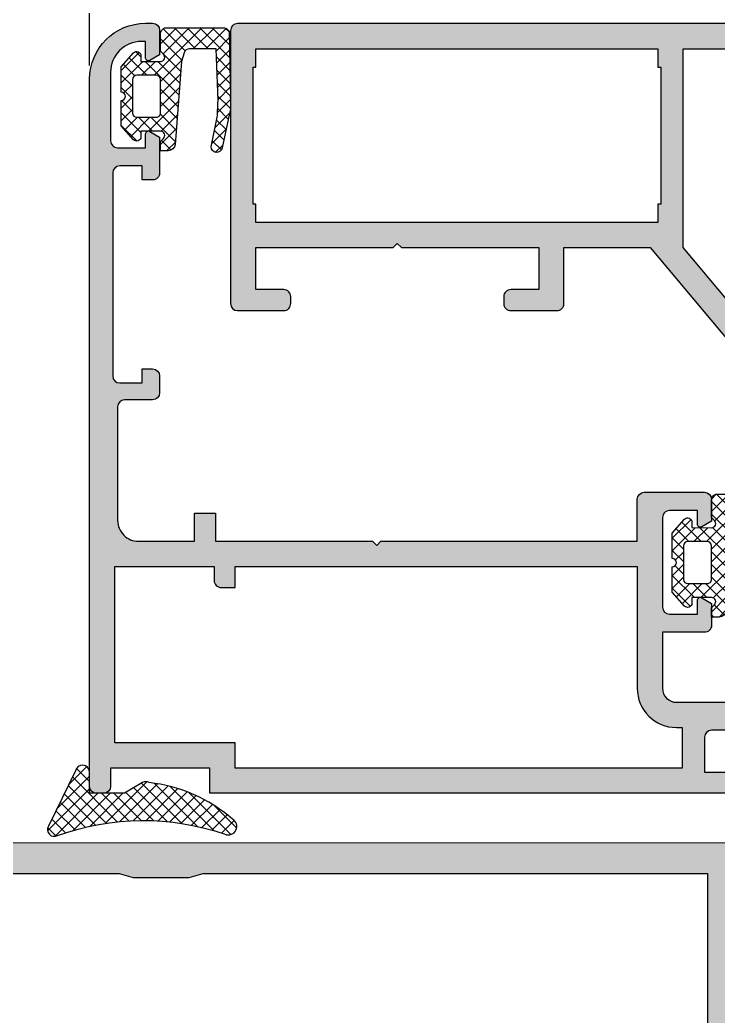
# Model space of a CAD drawing. Header units: inches. Extents: x -772 to 6765, y -813 to 4093.
# Drawn here: x 6005.19 to 6010.18, y 1010.64 to 1017.75 of the extents above; entities that cross this region are included whole.
import ezdxf

# ---------------------------------------------------------------- set-up
doc = ezdxf.new("R2010")
doc.units = ezdxf.units.IN
doc.header["$MEASUREMENT"] = 0
for name, color, linetype in [('aksoy_block', 7, 'Continuous'), ('aksoy_detaytarama', 252, 'Continuous'), ('aksoy_fitil', 1, 'Continuous'), ('H_FAC_Giydirme', 100, 'Continuous'), ('H_GEN_Greyscale1', 251, 'Continuous')]:
    doc.layers.add(name, color=color, linetype=linetype)

# ---------------------------------------------------------------- blocks, each defined once
blk = doc.blocks.new('RYN_0342506', base_point=(58, 24.6))
at = {"layer": 'aksoy_detaytarama', "ltscale": 0.1, "extrusion": (0, 0, -1)}
h = blk.add_hatch(color=256, dxfattribs=at)
h.dxf.hatch_style = 1
h.paths.add_polyline_path([(-88.14999999990687, 52.99999999976717), (-88.14999999990687, 46.1999999997206), (-74.44999999995343, 46.1999999997206), (-74.44999999995343, 52.99999999976717)], flags=16)
edge = h.paths.add_edge_path()
edge.add_arc((-87.64998842345085, 72.09998842305504), 0.5000115766671682, 450.0013265422685, 539.9986734577313)
edge.add_line((-88.14999999990687, 72.0999999998603), (-88.14999999990687, 54.69999999983702))
edge.add_line((-88.14999999990687, 54.6999999997206), (-58.49999999990541, 54.6999999997206))
edge.add_arc((-58.5, 54.1999999997206), 0.5, 360, 450, ccw=False)
edge.add_line((-58, 54.1999999997206), (-58, 52.49999999976717))
edge.add_line((-58, 52.49999999976717), (-58.11028856829944, 52.49999999976717))
edge.add_line((-58.11028856830671, 52.49999999976717), (-58.32679491925228, 52.12499999976717))
edge.add_arc((-58.5, 52.2249999998603), 0.199999999999917, 210.0000000000001, 329.99999999999994, ccw=False)
edge.add_line((-58.67320508067496, 52.12499999976717), (-58.82679491916133, 52.3910254035145))
edge.add_arc((-59, 52.2910254036542), 0.1999999999999153, 389.9999999999992, 510.0000000000007)
edge.add_line((-59.17320508067496, 52.3910254035145), (-59.32679491916133, 52.12499999976717))
edge.add_arc((-59.5, 52.2249999998603), 0.199999999999917, 210.0000000000001, 329.99999999999994, ccw=False)
edge.add_line((-59.67320508067496, 52.12499999976717), (-59.82679491916133, 52.3910254035145))
edge.add_arc((-60, 52.2910254036542), 0.1999999999999153, 389.9999999999992, 510.0000000000007)
edge.add_line((-60.17320508067496, 52.3910254035145), (-60.32679491916133, 52.12499999976717))
edge.add_arc((-60.5, 52.2249999998603), 0.199999999999917, 210.0000000000001, 329.99999999999994, ccw=False)
edge.add_line((-60.67320508067496, 52.12499999976717), (-60.82679491916133, 52.3910254035145))
edge.add_arc((-61, 52.2910254036542), 0.1999999999999153, 389.9999999999992, 510.0000000000007)
edge.add_line((-61.17320508067496, 52.3910254035145), (-61.32679491916133, 52.12499999976717))
edge.add_arc((-61.5, 52.2249999998603), 0.199999999999917, 210.0000000000001, 329.99999999999994, ccw=False)
edge.add_line((-61.67320508067496, 52.12499999976717), (-61.82679491916133, 52.3910254035145))
edge.add_arc((-62, 52.2910254036542), 0.1999999999999153, 389.9999999999992, 510.0000000000007)
edge.add_line((-62.17320508067496, 52.3910254035145), (-62.32679491916133, 52.12499999976717))
edge.add_arc((-62.5, 52.2249999998603), 0.199999999999917, 210.0000000000001, 329.99999999999994, ccw=False)
edge.add_line((-62.67320508067496, 52.12499999976717), (-62.82679491916133, 52.3910254035145))
edge.add_arc((-63, 52.2910254036542), 0.1999999999999153, 389.9999999999992, 510.0000000000007)
edge.add_line((-63.17320508067496, 52.3910254035145), (-63.32679491916133, 52.12499999976717))
edge.add_arc((-63.5, 52.2249999998603), 0.199999999999917, 210.0000000000001, 329.99999999999994, ccw=False)
edge.add_line((-63.67320508067496, 52.12499999976717), (-63.82679491916133, 52.3910254035145))
edge.add_arc((-64, 52.2910254036542), 0.1999999999999153, 389.9999999999992, 510.0000000000007)
edge.add_line((-64.17320508067496, 52.3910254035145), (-64.32679491916133, 52.12499999976717))
edge.add_arc((-64.5, 52.2249999998603), 0.199999999999917, 210.0000000000001, 329.99999999999994, ccw=False)
edge.add_line((-64.67320508067496, 52.12499999976717), (-64.82679491916133, 52.3910254035145))
edge.add_arc((-65, 52.2910254036542), 0.1999999999999153, 389.9999999999992, 510.0000000000007)
edge.add_line((-65.17320508067496, 52.3910254035145), (-65.32679491916133, 52.12499999976717))
edge.add_arc((-65.5, 52.2249999998603), 0.199999999999917, 210.0000000000001, 329.99999999999994, ccw=False)
edge.add_line((-65.67320508067496, 52.12499999976717), (-65.82679491916133, 52.3910254035145))
edge.add_arc((-66, 52.2910254036542), 0.1999999999999153, 389.9999999999992, 510.0000000000007)
edge.add_line((-66.17320508067496, 52.3910254035145), (-66.32679491916133, 52.12499999976717))
edge.add_arc((-66.5, 52.2249999998603), 0.199999999999917, 210.0000000000001, 329.99999999999994, ccw=False)
edge.add_line((-66.67320508067496, 52.12499999976717), (-66.82679491916133, 52.3910254035145))
edge.add_arc((-67, 52.2910254036542), 0.1999999999999153, 389.9999999999992, 510.0000000000007)
edge.add_line((-67.17320508067496, 52.3910254035145), (-67.32679491916133, 52.12499999976717))
edge.add_arc((-67.5, 52.2249999998603), 0.199999999999917, 210.0000000000001, 329.99999999999994, ccw=False)
edge.add_line((-67.67320508067496, 52.12499999976717), (-67.82679491916133, 52.3910254035145))
edge.add_arc((-68, 52.2910254036542), 0.1999999999999153, 389.9999999999992, 510.0000000000007)
edge.add_line((-68.17320508067496, 52.3910254035145), (-68.32679491916133, 52.12499999976717))
edge.add_arc((-68.5, 52.2249999998603), 0.199999999999917, 210.0000000000001, 329.99999999999994, ccw=False)
edge.add_line((-68.67320508067496, 52.12499999976717), (-68.82679491916133, 52.3910254035145))
edge.add_arc((-69, 52.2910254036542), 0.1999999999999153, 389.9999999999992, 510.0000000000007)
edge.add_line((-69.17320508067496, 52.3910254035145), (-69.32679491916133, 52.12499999976717))
edge.add_arc((-69.5, 52.2249999998603), 0.199999999999917, 210.0000000000001, 329.99999999999994, ccw=False)
edge.add_line((-69.67320508067496, 52.12499999976717), (-69.8267949174442, 52.3910254035145))
edge.add_arc((-69.99999999825377, 52.2910254036542), 0.1999999999999117, 389.9999999999974, 510.0000000000026)
edge.add_line((-70.17320507904515, 52.3910254035145), (-70.32679491924864, 52.12499999976717))
edge.add_arc((-70.5, 52.2249999998603), 0.199999999999917, 210.0000000000001, 329.99999999999994, ccw=False)
edge.add_line((-70.67320508067496, 52.12499999976717), (-70.88971143162053, 52.49999999976717))
edge.add_line((-70.88971143169329, 52.49999999976717), (-70.99999999998909, 52.49999999976717))
edge.add_arc((-71, 51.49999999976717), 0.9999999999999929, 449.9999999999995, 540.0000000000005)
edge.add_line((-72, 51.49999999976717), (-72, 47.6999999997206))
edge.add_arc((-71, 47.6999999997206), 1.000000000000007, 540.0000000000005, 629.9999999999995)
edge.add_line((-71, 46.6999999997206), (-70.3897114317042, 46.6999999997206))
edge.add_line((-70.38971143169329, 46.6999999997206), (-70.17320508074772, 47.0749999997206))
edge.add_arc((-70, 46.9749999998603), 0.199999999999917, 390.00000000000006, 509.9999999999999, ccw=False)
edge.add_line((-69.82679491920862, 47.0749999997206), (-69.67320508072225, 46.80897459597327))
edge.add_arc((-69.5, 46.9089745960664), 0.1999999999999135, 569.9999999999984, 690.0000000000016)
edge.add_line((-69.32679491920862, 46.80897459597327), (-69.17320508072225, 47.0749999997206))
edge.add_arc((-69, 46.9749999998603), 0.199999999999917, 390.00000000000006, 509.9999999999999, ccw=False)
edge.add_line((-68.82679491920862, 47.0749999997206), (-68.67320508072225, 46.80897459597327))
edge.add_arc((-68.5, 46.9089745960664), 0.1999999999999135, 569.9999999999984, 690.0000000000016)
edge.add_line((-68.32679491920862, 46.80897459597327), (-68.17320508072225, 47.0749999997206))
edge.add_arc((-68, 46.9749999998603), 0.199999999999917, 390.00000000000006, 509.9999999999999, ccw=False)
edge.add_line((-67.82679491920862, 47.0749999997206), (-67.67320508072225, 46.80897459597327))
edge.add_arc((-67.5, 46.9089745960664), 0.1999999999999135, 569.9999999999984, 690.0000000000016)
edge.add_line((-67.32679491920862, 46.80897459597327), (-67.17320508072225, 47.0749999997206))
edge.add_arc((-67, 46.9749999998603), 0.199999999999917, 390.00000000000006, 509.9999999999999, ccw=False)
edge.add_line((-66.82679491920862, 47.0749999997206), (-66.67320508072225, 46.80897459597327))
edge.add_arc((-66.5, 46.9089745960664), 0.1999999999999135, 569.9999999999984, 690.0000000000016)
edge.add_line((-66.32679491920862, 46.80897459597327), (-66.17320508072225, 47.0749999997206))
edge.add_arc((-66, 46.9749999998603), 0.199999999999917, 390.00000000000006, 509.9999999999999, ccw=False)
edge.add_line((-65.82679491920862, 47.0749999997206), (-65.67320508072225, 46.80897459597327))
edge.add_arc((-65.5, 46.9089745960664), 0.1999999999999135, 569.9999999999984, 690.0000000000016)
edge.add_line((-65.32679491920862, 46.80897459597327), (-65.17320508072225, 47.0749999997206))
edge.add_arc((-65, 46.9749999998603), 0.199999999999917, 390.00000000000006, 509.9999999999999, ccw=False)
edge.add_line((-64.82679491920862, 47.0749999997206), (-64.67320508072225, 46.80897459597327))
edge.add_arc((-64.5, 46.9089745960664), 0.1999999999999135, 569.9999999999984, 690.0000000000016)
edge.add_line((-64.32679491920862, 46.80897459597327), (-64.17320508072225, 47.0749999997206))
edge.add_arc((-64, 46.9749999998603), 0.199999999999917, 390.00000000000006, 509.9999999999999, ccw=False)
edge.add_line((-63.82679491920862, 47.0749999997206), (-63.67320508072225, 46.80897459597327))
edge.add_arc((-63.5, 46.9089745960664), 0.1999999999999135, 569.9999999999984, 690.0000000000016)
edge.add_line((-63.32679491920862, 46.80897459597327), (-63.17320508072225, 47.0749999997206))
edge.add_arc((-63, 46.9749999998603), 0.199999999999917, 390.00000000000006, 509.9999999999999, ccw=False)
edge.add_line((-62.82679491920862, 47.0749999997206), (-62.67320508072225, 46.80897459597327))
edge.add_arc((-62.5, 46.9089745960664), 0.1999999999999135, 569.9999999999984, 690.0000000000016)
edge.add_line((-62.32679491920862, 46.80897459597327), (-62.17320508072225, 47.0749999997206))
edge.add_arc((-62, 46.9749999998603), 0.199999999999917, 390.00000000000006, 509.9999999999999, ccw=False)
edge.add_line((-61.82679491920862, 47.0749999997206), (-61.67320508072225, 46.80897459597327))
edge.add_arc((-61.5, 46.9089745960664), 0.1999999999999135, 569.9999999999984, 690.0000000000016)
edge.add_line((-61.32679491920862, 46.80897459597327), (-61.17320508072225, 47.0749999997206))
edge.add_arc((-61, 46.9749999998603), 0.199999999999917, 390.00000000000006, 509.9999999999999, ccw=False)
edge.add_line((-60.82679491920862, 47.0749999997206), (-60.67320508072225, 46.80897459597327))
edge.add_arc((-60.5, 46.9089745960664), 0.1999999999999135, 569.9999999999984, 690.0000000000016)
edge.add_line((-60.32679491920862, 46.80897459597327), (-60.17320508072225, 47.0749999997206))
edge.add_arc((-60, 46.9749999998603), 0.199999999999917, 390.00000000000006, 509.9999999999999, ccw=False)
edge.add_line((-59.82679491920862, 47.0749999997206), (-59.67320508072225, 46.80897459597327))
edge.add_arc((-59.5, 46.9089745960664), 0.1999999999999135, 569.9999999999984, 690.0000000000016)
edge.add_line((-59.32679491920862, 46.80897459597327), (-59.17320508072225, 47.0749999997206))
edge.add_arc((-59, 46.9749999998603), 0.199999999999917, 390.00000000000006, 509.9999999999999, ccw=False)
edge.add_line((-58.82679491920862, 47.0749999997206), (-58.61028856826306, 46.6999999997206))
edge.add_line((-58.61028856830671, 46.6999999997206), (-58.00000000000728, 46.6999999997206))
edge.add_line((-58, 46.6999999997206), (-58, 44.99999999976717))
edge.add_arc((-58.5, 44.99999999976717), 0.5000000000000142, 270.0000000000016, 359.99999999999835, ccw=False)
edge.add_line((-58.5, 44.49999999976717), (-88.15000000000146, 44.49999999976718))
edge.add_line((-88.14999999990687, 44.49999999976717), (-88.14999999990687, 27.09999999974389))
edge.add_arc((-87.64998842345085, 27.1000115761999), 0.5000115766671673, 540.0013265422685, 629.9986734577316)
edge.add_line((-87.64999999990687, 26.5999999998603), (-79.8499999999076, 26.5999999998603))
edge.add_line((-79.84999999997672, 26.5999999998603), (-79.84999999997672, 32.90099999983795))
edge.add_arc((-78.64999999990687, 32.90099999983795), 1.200000000035305, 450.00000000165096, 540.0000000016495, ccw=False)
edge.add_line((-78.64999999990687, 34.10099999979138), (-75.14999999760039, 34.10099999979138))
edge.add_arc((-75.14999999769498, 33.60099999979138), 0.4999999999997726, 359.9999999999739, 450.00000000002603, ccw=False)
edge.add_line((-74.64999999769498, 33.60099999979138), (-74.64999999769498, 32.20163505629171))
edge.add_arc((-74.9499884248944, 32.19899999978952), 0.2999999999957435, 269.9999999913433, 360.50326520220784, ccw=False)
edge.add_line((-74.9499884248944, 31.89899999974295), (-75.14998842477507, 31.89899999974295))
edge.add_arc((-75.14998842484783, 32.39899999974295), 0.5000000000195541, 539.99999996222, 629.9999999977592, ccw=False)
edge.add_line((-75.64998842484783, 32.39899999997579), (-75.64998842456771, 32.89899999962654))
edge.add_line((-75.64998842449859, 32.89899999974295), (-77.6499999999287, 32.89886030764319))
edge.add_line((-77.64999999990687, 32.89886030764319), (-77.64999967836047, 29.59892105893232))
edge.add_line((-77.64999967836775, 29.59892105893232), (-77.84999967836848, 29.39892105897889))
edge.add_line((-77.8499996784376, 29.39892105897889), (-77.65000032152966, 29.19892105902545))
edge.add_line((-77.6500003215624, 29.19892105902545), (-77.65000000001237, 25.89899999974295))
edge.add_line((-77.64999999990687, 25.89899999974295), (-75.64999999990687, 25.89899999974295))
edge.add_line((-75.64999999990687, 25.89899999974295), (-75.64999999760039, 26.39899999974295))
edge.add_arc((-75.14999999769498, 26.39899999974295), 0.4999999999997726, 449.9999999999739, 540.0000000000261, ccw=False)
edge.add_line((-75.14999999769498, 26.89899999974295), (-74.94999999769789, 26.89899999974295))
edge.add_arc((-74.94999999762513, 26.59899999969639), 0.300000000025193, 359.999999995918, 449.99999999574385, ccw=False)
edge.add_line((-74.64999999769498, 26.59899999969639), (-74.65000000000146, 25.09999999892898))
edge.add_arc((-75.14999999990687, 25.0999999998603), 0.49999999997695, 269.99999999735866, 359.9999999092598, ccw=False)
edge.add_line((-75.14999999990687, 24.5999999998603), (-220.6499999999069, 24.59999999986033))
edge.add_arc((-220.6499969592551, 25.10000304039568), 0.5000030407071934, 540.0003484361993, 629.9996515638006, ccw=False)
edge.add_line((-221.1499999999069, 25.0999999998603), (-221.1499999999069, 74.0999999998603))
edge.add_arc((-220.6499969592551, 74.0999969590921), 0.5000030407071934, 450.0003484361994, 539.9996515638006, ccw=False)
edge.add_line((-220.6499999999069, 74.5999999998603), (-75.14999999990687, 74.59999999986027))
edge.add_arc((-75.14999999990687, 74.0999999998603), 0.4999999999769536, 360.00000009074057, 450.0000000026409, ccw=False)
edge.add_line((-74.64999999990687, 74.1000000005588), (-74.64999999760039, 72.60099999979138))
edge.add_arc((-74.94999999762513, 72.60099999979138), 0.3000000000251944, 270.0000000042559, 360.0000000040817, ccw=False)
edge.add_line((-74.94999999762513, 72.30099999974482), (-75.14999999762222, 72.30099999974482))
edge.add_arc((-75.14999999769498, 72.80099999974482), 0.4999999999997726, 179.9999999999739, 270.00000000002603, ccw=False)
edge.add_line((-75.64999999769498, 72.80099999974482), (-75.65000000000146, 73.30099999974482))
edge.add_line((-75.64999999990687, 73.30099999974482), (-77.64999999990687, 73.30099999974482))
edge.add_line((-77.64999999990687, 73.30099999974482), (-77.6500003214569, 70.00107894046232))
edge.add_line((-77.6500003215624, 70.00107894046232), (-77.84999967847034, 69.80107894050889))
edge.add_line((-77.8499996784376, 69.80107894050889), (-77.64999967843687, 69.60107894055545))
edge.add_line((-77.64999967836775, 69.60107894055545), (-77.64999999991414, 66.30113969184458))
edge.add_line((-77.64999999990687, 66.30113969184458), (-75.64998842447676, 66.30099999974482))
edge.add_line((-75.64998842449859, 66.30099999974482), (-75.64998842477871, 66.80099999939557))
edge.add_arc((-75.14998842484783, 66.80099999974482), 0.5000000000195541, 450.0000000022407, 540.00000003778, ccw=False)
edge.add_line((-75.14998842484783, 67.30099999974482), (-74.94998842496716, 67.30099999974482))
edge.add_arc((-74.9499884248944, 67.00099999969825), 0.2999999999957454, 359.496734797793, 450.00000000865623, ccw=False)
edge.add_line((-74.64999999769498, 66.99836494331248), (-74.64999999769498, 65.5989999998128))
edge.add_arc((-75.14999999769498, 65.59899999969639), 0.4999999999997726, 269.9999999999739, 360.00000000002603, ccw=False)
edge.add_line((-75.14999999769498, 65.09899999969639), (-78.65000000000146, 65.09899999969639))
edge.add_arc((-78.64999999990687, 66.29899999988265), 1.200000000035288, 539.9999999983498, 629.9999999983497, ccw=False)
edge.add_line((-79.84999999997672, 66.29899999988265), (-79.84999999997672, 72.5999999998603))
edge.add_line((-79.84999999997672, 72.5999999998603), (-87.64999999997599, 72.5999999998603))
h.paths.add_polyline_path([(-218.6499999999069, 72.39999999967404), (-203.1499999999069, 72.39999999967404), (-202.1499999999069, 72.0999999998603), (-184.1499999999069, 72.0999999998603), (-183.1499999999069, 72.39999999967404), (-132.1499999999069, 72.39999999967404), (-131.1499999999069, 72.0999999998603), (-127.1499999999069, 72.0999999998603), (-126.1499999999069, 72.39999999967404), (-90.14999999990687, 72.39999999967404), (-90.14999999990687, 26.7999999995809), (-126.1499999999069, 26.7999999995809), (-127.1499999999069, 27.0999999998603), (-131.1499999999069, 27.0999999998603), (-132.1499999999069, 26.7999999995809), (-183.1539999999804, 26.7999999995809), (-183.1499999999069, 26.7999999995809), (-184.1499999999069, 27.0999999998603), (-202.1499999999069, 27.0999999998603), (-203.1499999999069, 26.7999999995809), (-218.6499999999069, 26.7999999995809)], flags=16)
at = {"layer": 'H_FAC_Giydirme', "extrusion": (0, 0, -1)}
blk.add_lwpolyline([(-220.6499999999069, 74.5999999998603), (-75.14999999990687, 74.5999999998603, -0.414213561922734)], format="xyb", dxfattribs=at)
blk.add_lwpolyline([(-218.6499999999069, 72.39999999967404), (-203.1499999999069, 72.39999999967404), (-202.1499999999069, 72.0999999998603), (-184.1499999999069, 72.0999999998603), (-183.1499999999069, 72.39999999967404), (-132.1499999999069, 72.39999999967404), (-131.1499999999069, 72.0999999998603), (-127.1499999999069, 72.0999999998603), (-126.1499999999069, 72.39999999967404), (-90.14999999990687, 72.39999999967404), (-90.14999999990687, 26.7999999995809), (-126.1499999999069, 26.7999999995809), (-127.1499999999069, 27.0999999998603), (-131.1499999999069, 27.0999999998603), (-132.1499999999069, 26.7999999995809), (-183.1539999999804, 26.7999999995809), (-183.1499999999069, 26.7999999995809), (-184.1499999999069, 27.0999999998603), (-202.1499999999069, 27.0999999998603), (-203.1499999999069, 26.7999999995809), (-218.6499999999069, 26.7999999995809)], close=True, dxfattribs=at)
blk = doc.blocks.new('RYN_0809360', base_point=(39.015267, 241.495506))
at = {"layer": 'aksoy_detaytarama'}
h = blk.add_hatch(dxfattribs=at)
h.set_pattern_fill('ANSI37', color=256, scale=0.2, angle=-2.544443745170813e-14)
h.set_pattern_definition([(44.99999999999999, (-9012.631324573786, -5970.251852952328), (-0.4490128060534574, 0.4490128060534579), []), (135, (-9012.631324573786, -5970.251852952328), (-0.4490128060534579, -0.4490128060534574), [])])
edge = h.paths.add_edge_path()
edge.add_line((39.01526700000068, 238.9955060000002), (39.01526700000068, 241.4955060000002))
edge.add_line((39.01526700000068, 241.4955060000002), (40.55426699999953, 241.4955060000002))
edge.add_arc((40.51632933361147, 242.0074351903168), 0.5133329937079149, 274.2382854734127, 437.9760662503417)
edge.add_line((40.62326700000085, 242.5095060000003), (36.67826699999932, 244.4315059999999))
edge.add_arc((36.42122680925894, 244.0237487384042), 0.4820120787281645, 57.77367292424067, 210.5832399751895)
edge.add_arc((19.07551027397771, 237.6734532390859), 17.99783855159592, -18.966078945744414, 19.828770440239907, ccw=False)
edge.add_arc((36.64855461505087, 231.5880927112832), 0.6005636431976067, 156.8699303873239, 331.8876592140118)
edge.add_arc((29.1102186085093, 238.3775090282975), 10.72903953959064, 318.762388380412, 353.9381754248752)
edge.add_arc((39.34027196908328, 237.4821772107266), 0.4992036073364621, 331.5689561756172, 388.909502668386)
edge.add_line((39.77726699999948, 237.7235060000003), (39.01526700000068, 238.9955060000002))
at = {"layer": 'aksoy_fitil'}
blk.add_lwpolyline([(39.01526700000068, 238.9955060000002), (39.01526700000068, 241.4955060000002), (40.55426699999953, 241.4955060000002, 0.8672799999999999), (40.62326700000085, 242.5095060000003), (36.67826699999932, 244.4315059999999, 0.78699), (36.00626700000066, 243.7785059999997, -0.17091), (36.09626700000081, 231.8240059999998, 0.95744), (37.17826699999932, 231.3051059999998, 0.1547), (39.77926699999989, 237.244506, 0.25555), (39.77726699999948, 237.7235060000003), (39.01526700000068, 238.9955060000002)], format="xyb", close=True, dxfattribs=at)
blk = doc.blocks.new('RYN_0809444', base_point=(177.158836, 216.194827))
at = {"layer": 'aksoy_detaytarama'}
h = blk.add_hatch(dxfattribs=at)
h.set_pattern_fill('ANSI37', color=256, scale=0.2)
h.set_pattern_definition([(45, (-296510.8913200704, 750982.2337700706), (-0.4490128060534576, 0.4490128060534577), []), (135, (-296510.8913200704, 750982.2337700706), (-0.4490128060534577, -0.4490128060534576), [])])
edge = h.paths.add_edge_path()
edge.add_line((177.2704370000283, 221.197938999976), (177.9454370000167, 221.197938999976))
edge.add_line((177.9454370000167, 221.197938999976), (178.1574370000162, 220.9859390000347))
edge.add_arc((178.3701761779541, 221.1978312638434), 0.300260369165913, 224.8857255113442, 292.4531544701015)
edge.add_arc((178.3701765127168, 221.1978315507871), 0.3002605065020956, 292.4530745208347, 360.0205034795984)
edge.add_line((178.6704369999934, 221.197938999976), (178.6704369999934, 222.5979389999993))
edge.add_line((178.6704369999934, 222.5979389999993), (178.2654370000237, 222.5979389999993))
edge.add_arc((178.2653501637029, 222.8981724722516), 0.3002334848101345, 131.2386985463183, 270.0165716184623, ccw=False)
edge.add_line((178.0674369999906, 223.1239389999537), (179.065437000012, 223.9979390000226))
edge.add_line((179.065437000012, 223.9979390000226), (180.8654370000004, 223.9979390000226))
edge.add_arc((181.1654369999887, 223.9979390000226), 0.2999999999883585, 180, 360)
edge.add_line((181.4654369999771, 223.9979390000226), (183.2654370000237, 223.9979390000226))
edge.add_line((183.2654370000237, 223.9979390000226), (184.2624369999976, 223.1239389999537))
edge.add_arc((184.0654009607251, 222.8978431819886), 0.2999041841546833, -89.99311480415571, 48.92878079389948, ccw=False)
edge.add_line((184.065437000012, 222.5979389999993), (183.6634370000102, 222.5979389999993))
edge.add_line((183.6634370000102, 222.5979389999993), (183.6604369999841, 221.197938999976))
edge.add_arc((183.9603434036936, 221.1979771071189), 0.2999064061305548, 180.007280199479, 315.0074960126541)
edge.add_line((184.172436999972, 220.9859390000347), (184.3844369999715, 221.197938999976))
edge.add_line((184.3844369999715, 221.197938999976), (185.609999999986, 221.197938999976))
edge.add_arc((185.6214964356721, 220.7513684799635), 0.4467184766469469, -5.707928818676805, 91.47468710208261, ccw=False)
edge.add_line((186.0659999999916, 220.7069390000543), (186.0659999999916, 216.758938999963))
edge.add_arc((185.5432962717104, 216.7470261879048), 0.5228394616420854, -58.56156133812448, 1.3055879955193177, ccw=False)
edge.add_line((185.8159999999916, 216.3009389999788), (181.0434150000219, 216.197938999976))
edge.add_line((181.0434150000219, 216.197938999976), (181.1434149999986, 216.197938999976))
edge.add_arc((180.8751614135699, 227.7586556919731), 11.56382853639968, 267.01927844717363, 271.32924637550605, ccw=False)
edge.add_line((180.2738430000027, 216.2104719999479), (177.4888430000283, 216.7964719999582))
edge.add_arc((177.557841554557, 217.1894664440792), 0.3990055558974476, 89.99979244128372, 260.04199587673526, ccw=False)
edge.add_line((177.5578429999878, 217.588471999974), (179.7908429999952, 217.1284720000112))
edge.add_arc((179.7784845740708, 203.4279491009545), 13.70052847295572, 85.57924092720691, 89.94831690293438, ccw=False)
edge.add_line((180.8345250000129, 217.0877170000458), (184.5644370000227, 217.2359390000347))
edge.add_line((184.5644370000227, 217.2359390000347), (184.5644370000227, 219.1269389999798))
edge.add_arc((184.1647066155715, 219.1267291045652), 0.3997304395584502, 0.03008557956389211, 73.46997876662846)
edge.add_line((184.2784370000008, 219.5099390000105), (183.6604369999841, 219.697938999976))
edge.add_line((183.6604369999841, 219.697938999976), (177.7324370000279, 220.1499390000245))
edge.add_arc((177.7725174868554, 220.6484128912744), 0.5000826588496826, 180.1688678268312, 265.40294304704173, ccw=False)
edge.add_line((177.2724370000069, 220.6469389999984), (177.2704370000283, 221.197938999976))
edge = h.paths.add_edge_path(flags=16)
edge.add_arc((179.9704417865617, 221.4979431470516), 0.3000041471137613, 225.0000486780895, 269.9990858432164)
edge.add_line((179.9704369999818, 221.197938999976), (182.3644370000111, 221.197938999976))
edge.add_arc((182.3644315905346, 221.4979444094409), 0.3000054095136004, 270.0010331152753, 359.9989668958413)
edge.add_line((182.6644369999995, 221.4979390000226), (182.6644369999995, 222.8979390000459))
edge.add_arc((182.3644315905928, 222.8979335905694), 0.3000054094553928, 0.001033115275507342, 89.99896689584115)
edge.add_line((182.3644370000111, 223.197938999976), (179.9704369999818, 223.197938999976))
edge.add_arc((179.9704424094, 222.8979335905694), 0.3000054094553917, 90.00103310415886, 179.9989668847245)
edge.add_line((179.6704369999934, 222.8979390000459), (179.6704369999934, 221.4979390000226))
edge.add_arc((179.9704428541883, 221.4979444936731), 0.3000058542452493, 180.0010491894835, 225.0000863546096)
at = {"layer": 'aksoy_fitil'}
for points in [[(177.2704370000283, 221.197938999976), (177.9454370000167, 221.197938999976), (178.1574370000162, 220.9859390000347, 0.303668), (178.4848539999803, 220.9203330000164, 0.303668), (178.6704369999934, 221.197938999976), (178.6704369999934, 222.5979389999993), (178.2654370000237, 222.5979389999993, -0.69229), (178.0674369999906, 223.1239389999537), (179.065437000012, 223.9979390000226), (180.8654370000004, 223.9979390000226, 1), (181.4654369999771, 223.9979390000226), (183.2654370000237, 223.9979390000226), (184.2624369999976, 223.1239389999537, -0.69322), (184.065437000012, 222.5979389999993), (183.6634370000102, 222.5979389999993), (183.6604369999841, 221.197938999976, 0.66818), (184.172436999972, 220.9859390000347), (184.3844369999715, 221.197938999976), (185.609999999986, 221.197938999976, -0.451426), (186.0659999999916, 220.7069390000543), (186.0659999999916, 216.758938999963, -0.267328), (185.8159999999916, 216.3009389999788), (181.0434150000219, 216.197938999976), (181.1434149999986, 216.197938999976, -0.018808), (180.2738430000027, 216.2104719999479), (177.4888430000283, 216.7964719999582, -0.9166700000000001), (177.5578429999878, 217.588471999974), (179.7908429999952, 217.1284720000112, -0.019066), (180.8345250000129, 217.0877170000458), (184.5644370000227, 217.2359390000347), (184.5644370000227, 219.1269389999798, 0.33188), (184.2784370000008, 219.5099390000105), (183.6604369999841, 219.697938999976), (177.7324370000279, 220.1499390000245, -0.390055), (177.2724370000069, 220.6469389999984), (177.2704370000283, 221.197938999976)], [(179.7583069999819, 221.2858080000151, 0.198908), (179.9704369999818, 221.197938999976), (182.3644370000111, 221.197938999976, 0.414203), (182.6644369999995, 221.4979390000226), (182.6644369999995, 222.8979390000459, 0.414203), (182.3644370000111, 223.197938999976), (179.9704369999818, 223.197938999976, 0.414203), (179.6704369999934, 222.8979390000459), (179.6704369999934, 221.4979390000226, 0.198908), (179.7583069999819, 221.2858080000151)]]:
    blk.add_lwpolyline(points, format="xyb", close=True, dxfattribs=at)
blk = doc.blocks.new('0os8921')
at = {"layer": 'aksoy_detaytarama'}
h = blk.add_hatch(color=256, dxfattribs=at)
h.dxf.hatch_style = 1
h.paths.add_polyline_path([(58.75000072852708, 18.4000008442672), (60.75000072852708, 18.4000008442672), (61.75000072852708, 19.4000008442672), (66.20000072853873, 19.4000008442672), (66.19943720777519, 11.40000003657769), (53.30000072851544, 11.40000087674707), (53.30000072851544, 19.4000008442672), (57.75000072852708, 19.4000008442672)], flags=16)
edge = h.paths.add_edge_path()
edge.add_line((55.00000072852708, 27.50000084424391), (55.00000072852708, 31.30000084417406))
edge.add_arc((54.50000072852708, 31.30000084417406), 0.5, 0, 90)
edge.add_line((54.50000072852708, 31.80000084417406), (54.00000072852708, 31.80000084417406))
edge.add_arc((54.00000072852708, 31.30000084417406), 0.5, 90, 180)
edge.add_line((53.50000072852708, 31.30000084417406), (53.50000072852708, 29.50000084424391))
edge.add_line((53.50000072852708, 29.50000084424391), (51.00000072852708, 29.50000084424391))
edge.add_arc((51.00001002695453, 30.00001014267136), 0.5000092985139022, 180.0010655014821, 269.9989344985179, ccw=False)
edge.add_line((50.50000072852708, 30.00000084424391), (50.50000072852708, 47.60000084422063))
edge.add_arc((51.00001002695444, 47.59999154579327), 0.5000092985138169, 90.00106550147228, 179.9989344985277, ccw=False)
edge.add_line((51.00000072852708, 48.10000084422063), (53.50000072852708, 48.10000084422063))
edge.add_line((53.50000072852708, 48.10000084422063), (53.50000072852708, 46.30000084417406))
edge.add_arc((54.00000072852708, 46.30000084417406), 0.5, 180, 270)
edge.add_line((54.00000072852708, 45.80000084417406), (54.50000072852708, 45.80000084417406))
edge.add_arc((54.50000072852708, 46.30000084417406), 0.5, 270, 360)
edge.add_line((55.00000072852708, 46.30000084417406), (55.00000072852708, 83.4095731653506))
edge.add_line((55.00000072852708, 83.4095731653506), (53.20000072853873, 83.4095731653506))
edge.add_line((53.20000072853873, 83.4095731653506), (53.20000072853873, 90.50724167493172))
edge.add_line((53.20000072853873, 90.50724167493172), (54.50000072852708, 90.50724167493172))
edge.add_arc((54.50000072852708, 91.00724167493172), 0.5, 270, 360)
edge.add_line((55.00000072852708, 91.00724167493172), (55.00000072852708, 91.50460084422957))
edge.add_arc((54.5000007285304, 91.50460084423388), 0.4999999999966889, 359.9999999995065, 449.9998854079479)
edge.add_line((54.5000017285347, 92.00460084422957), (4.000000728527084, 92.00470084417611))
edge.add_arc((4.000005917412636, 88.00469565529056), 4.000005188888919, 90.00007432521423, 179.9999256747858)
edge.add_line((7.285270839929581e-07, 88.00470084417611), (7.285270839929581e-07, 87.50470084417611))
edge.add_arc((0.5000007285270884, 87.50470084417611), 0.5000000000000044, 180, 269.9999999999995)
edge.add_line((0.500000728527084, 87.00470084417611), (2.26306062086951, 87.00470084417611))
edge.add_line((2.26306062086951, 87.00470084417611), (2.667205809266306, 87.70470084424596))
edge.add_arc((2.494000728541422, 87.80470084421788), 0.1999999999582415, 330.0000000023841, 450.0000000023732)
edge.add_line((2.494000728533138, 88.00470084417611), (1.300000728515442, 88.00470084417611))
edge.add_line((1.300000728515442, 88.00470084417611), (1.300000728515442, 88.30470084422268))
edge.add_arc((3.499995509436076, 88.30470606325548), 2.199994780926824, 89.99986407609231, 180.0001359223918, ccw=False)
edge.add_line((3.500000728527084, 90.50470084417611), (8.394000728498213, 90.50470084417611))
edge.add_arc((8.393991430070855, 90.00469154574876), 0.5000092985138169, 0.0010655014722829037, 89.99893449852772, ccw=False)
edge.add_line((8.894000728498213, 90.00470084417611), (8.894000728498213, 88.00470084417611))
edge.add_line((8.894000728498213, 88.00470084417611), (7.894000728498213, 88.00470084417611))
edge.add_arc((7.894000728489992, 87.80470084421783), 0.1999999999582798, 89.99999999764485, 209.9999999975963)
edge.add_line((7.720795647765044, 87.70470084424596), (8.124940836220048, 87.00470084417611))
edge.add_line((8.124940836220048, 87.00470084417611), (10.69400072854478, 87.00470084417611))
edge.add_arc((10.69400072854478, 87.50470084417611), 0.5, 270, 360)
edge.add_line((11.19400072854478, 87.50470084417611), (11.19400072854478, 88.25470084417611))
edge.add_line((11.19400072854478, 88.25470084417611), (10.19400072854478, 88.25470084417611))
edge.add_line((10.19400072854478, 88.25470084417611), (10.19400072854478, 89.85470084426925))
edge.add_arc((10.69401002697214, 89.85469154584189), 0.5000092985138169, 90.00106550147228, 179.9989344985277, ccw=False)
edge.add_line((10.69400072854478, 90.35470084426925), (25.19400072854478, 90.35470084426925))
edge.add_arc((25.19399143011742, 89.85469154584189), 0.5000092985138169, 0.0010655014722829037, 89.99893449852772, ccw=False)
edge.add_line((25.69400072854478, 89.85470084426925), (25.69400072854478, 88.25470084417611))
edge.add_line((25.69400072854478, 88.25470084417611), (24.69400072854478, 88.25470084417611))
edge.add_line((24.69400072854478, 88.25470084417611), (24.69400072854478, 87.50470084417611))
edge.add_arc((25.19401002697214, 87.50471014260347), 0.5000092985138169, 180.0010655014723, 269.9989344985277)
edge.add_line((25.19400072854478, 87.00470084417611), (26.39400072849821, 87.00470084417611))
edge.add_arc((26.39399143007084, 87.50471014260349), 0.5000092985138311, 270.0010655014739, 359.998934498526)
edge.add_line((26.89400072849821, 87.50470084417611), (26.89400072849821, 89.50470084417611))
edge.add_arc((27.39401002692557, 89.50469154574876), 0.5000092985138169, 90.00106550147228, 179.9989344985277, ccw=False)
edge.add_line((27.39400072849821, 90.00470084417611), (35.50000072852708, 90.00460084422957))
edge.add_arc((35.50008865084783, 88.50468876655032), 1.499912080256184, -0.0033585821282144934, 90.00335858212821, ccw=False)
edge.add_line((37.00000072852708, 88.50460084422957), (37.00000072852708, 84.50480084423907))
edge.add_line((37.00000072852708, 84.50480084423907), (35.00000072852708, 84.50480084423907))
edge.add_line((35.00000072852708, 84.50480084423907), (35.00000072852708, 83.00480084423907))
edge.add_line((35.00000072852708, 83.00480084423907), (37.00000072852708, 83.00480084423907))
edge.add_line((37.00000072852708, 83.00480084423907), (37.00000072852708, 71.80500084417872))
edge.add_line((37.00000072852708, 71.80500084417872), (37.30000072851544, 71.50500084424857))
edge.add_line((37.30000072851544, 71.50500084424857), (37.00000072852708, 71.20510084426496))
edge.add_line((37.00000072852708, 71.20510084426496), (37.00000072852708, 52.90500084427185))
edge.add_line((37.00000072852708, 52.90500084427185), (34.00000072852708, 52.90500084427185))
edge.add_arc((34.00001002695444, 52.4049915458445), 0.5000092985138169, 90.00106550147233, 179.9989344985277)
edge.add_line((33.50000072852708, 52.40500084427185), (33.50000072852708, 48.10500084422529))
edge.add_arc((34.00001002695444, 48.10501014265265), 0.5000092985138169, 180.0010655014723, 269.9989344985277)
edge.add_line((34.00000072852708, 47.60500084422529), (35.56906062085181, 47.60500084422529))
edge.add_line((35.56906062085181, 47.60500084422529), (35.97320580924861, 48.30500084417872))
edge.add_arc((35.80000072849012, 48.40500084420884), 0.2000000000164505, 329.9999999927568, 449.9999999927453)
edge.add_line((35.80000072851544, 48.60500084422529), (34.80000072851544, 48.60500084422529))
edge.add_line((34.80000072851544, 48.60500084422529), (34.80000072851544, 50.60500084422529))
edge.add_arc((35.3000100269428, 50.60499154579793), 0.5000092985138169, 90.00106550147228, 179.9989344985277, ccw=False)
edge.add_line((35.30000072851544, 51.10500084422529), (41.70000072853873, 51.10500084422529))
edge.add_arc((41.69999143011137, 50.60499154579793), 0.5000092985138169, 0.0010655014722829037, 89.99893449852772, ccw=False)
edge.add_line((42.20000072853873, 50.60500084422529), (42.20000072853873, 48.60500084422529))
edge.add_line((42.20000072853873, 48.60500084422529), (41.20000072853873, 48.60500084422529))
edge.add_arc((41.20000072853501, 48.405000844192), 0.2000000000332847, 89.9999999989354, 209.9999999988872)
edge.add_line((41.02679564774735, 48.30500084417872), (41.43094083620235, 47.60500084422529))
edge.add_line((41.43094083620235, 47.60500084422529), (43.00000072852708, 47.60500084422529))
edge.add_arc((43.00000072852708, 48.10500084422529), 0.5, 270, 360)
edge.add_line((43.50000072852708, 48.10500084422529), (43.50000072852708, 51.10500084422529))
edge.add_line((43.50000072852708, 51.10500084422529), (47.50000072852708, 51.10500084422529))
edge.add_arc((47.50000519768309, 50.1050053133813), 0.9999955308539761, -0.0002560649218139588, 90.00025606492181, ccw=False)
edge.add_line((48.50000072852708, 50.10500084422529), (48.50000072852708, 15.1150008442346))
edge.add_line((48.50000072852708, 15.1150008442346), (48.99900072853779, 14.82700084417593))
edge.add_arc((49.10014588467919, 14.99937182090248), 0.1998551881451447, 239.5961166688832, 359.8936459345468)
edge.add_line((49.30000072851544, 14.99900084419642), (49.30000072851544, 15.80000084417406))
edge.add_line((49.30000072851544, 15.80000084417406), (49.80000072851544, 15.80000084417406))
edge.add_arc((49.79999589946601, 14.29999601512463), 1.500004829057204, 0.0001844555072239018, 89.99981554449278, ccw=False)
edge.add_line((51.30000072851544, 14.30000084417406), (51.30000072851544, 10.30000084417406))
edge.add_arc((49.80035148954516, 10.29965008314434), 1.49964927999097, -90.01340121791952, 0.013401217919522423, ccw=False)
edge.add_line((49.80000072851544, 8.800000844174065), (49.30000072851544, 8.800000844174065))
edge.add_line((49.30000072851544, 8.800000844174065), (49.30000072851544, 9.60000084422063))
edge.add_arc((49.09977900291885, 9.599411146598975), 0.2002225939901934, 0.1687483569318579, 119.8900203550598)
edge.add_line((49.00000072852708, 9.773000844172202), (48.50000072852708, 9.484000844182447))
edge.add_line((48.50000072852708, 9.484000844182447), (48.50000072852708, 0.5000001603038982))
edge.add_arc((49.00000072852708, 0.5000001603038982), 0.5, 180, 270)
edge.add_line((49.00000072852708, 1.603038981556892e-07), (51.20086054416606, 1.603038981556892e-07))
edge.add_arc((51.20086054419509, 0.3000001602632238), 0.2999999999593256, 269.9999999944552, 359.999999994428)
edge.add_line((51.50086054415442, 0.300000160234049), (51.50086054415442, 1.200000160257332))
edge.add_arc((51.20086054413704, 1.200000160286521), 0.300000000017377, 359.9999999944253, 449.9999999944579)
edge.add_line((51.20086054416606, 1.500000160303898), (50.30100072850473, 1.500000160303898))
edge.add_line((50.30100072850473, 1.500000160303898), (50.30100072850473, 3.600000160280615))
edge.add_line((50.30100072850473, 3.600000160280615), (51.30086054414278, 3.600000160280615))
edge.add_arc((51.30086054417188, 3.800000160263153), 0.1999999999825377, 269.9999999916624, 359.9999999916624)
edge.add_line((51.50086054415442, 3.800000160234049), (51.50086054415442, 5.300088718999177))
edge.add_arc((51.30094909616399, 5.300088718981169), 0.1999114479904307, 5.161144842071043e-09, 89.98520187176096)
edge.add_line((51.30100072850473, 5.500000160303898), (50.30100072850473, 5.500000160303898))
edge.add_line((50.30100072850473, 5.500000160303898), (50.30100072850473, 6.835642239777371))
edge.add_arc((49.80616847355303, 10.29487037600079), 3.494441051009495, 278.1407632984436, 345.1621771090523)
edge.add_line((53.18408581358381, 9.400000160327181), (60.80086054414278, 9.400000160327181))
edge.add_line((60.80086054414278, 9.400000160327181), (60.80086054414278, 7.800000160234049))
edge.add_arc((61.00086054412528, 7.800000160263115), 0.1999999999825022, 180.0000000083267, 270.0000000083479)
edge.add_line((61.00086054415442, 7.600000160280615), (62.00072035979247, 7.600000160280615))
edge.add_line((62.00072035979247, 7.600000160280615), (62.00072035979247, 5.500000160303898))
edge.add_line((62.00072035979247, 5.500000160303898), (61.00086054415442, 5.500000160303898))
edge.add_arc((61.00086054418352, 5.300000160263153), 0.2000000000407454, 90.00000000833764, 180.0000000083377)
edge.add_line((60.80086054414278, 5.300000160234049), (60.80086054414278, 3.800000160234049))
edge.add_arc((61.00086054412539, 3.800000160263224), 0.1999999999826088, 180.000000008358, 270.0000000083173)
edge.add_line((61.00086054415442, 3.600000160280615), (62.00072035979247, 3.600000160280615))
edge.add_line((62.00072035979247, 3.600000160280615), (62.00072035979247, 1.500000160303898))
edge.add_line((62.00072035979247, 1.500000160303898), (61.10086054413114, 1.500000160303898))
edge.add_arc((61.10086054416024, 1.200000160286436), 0.3000000000174623, 90.00000000555845, 180.0000000055584)
edge.add_line((60.80086054414278, 1.200000160257332), (60.80086054414278, 0.300000160234049))
edge.add_arc((61.10086054410203, 0.3000001602631528), 0.2999999999592546, 180.0000000055584, 270.0000000055584)
edge.add_line((61.10086054413114, 1.603038981556892e-07), (63.50086054415442, 1.603038981556892e-07))
edge.add_arc((63.50086054415442, 0.5000001603038982), 0.5, 270, 360)
edge.add_line((64.00086054415442, 0.5000001603038982), (64.00086054415442, 1.500000160303898))
edge.add_line((64.00086054415442, 1.500000160303898), (64.00072046398418, 9.100000160280615))
edge.add_arc((64.30072046400164, 9.100000160309719), 0.3000000000174623, 90.00000000555838, 180.0000000055584, ccw=False)
edge.add_line((64.30072046397254, 9.400000160327181), (67.90000083268387, 9.400000160327181))
edge.add_arc((67.90000083270178, 9.700000160293985), 0.2999999999668042, 269.9999999965802, 363.8207326285766)
edge.add_line((68.19933405914344, 9.719990646233782), (68.20000072853873, 20.9000008442672))
edge.add_arc((67.70000072853873, 20.9000008442672), 0.5, 0, 90)
edge.add_line((67.70000072853873, 21.4000008442672), (51.00006487889914, 21.4000008442672))
edge.add_arc((51.00006487889914, 21.9000008442672), 0.5, 180, 270, ccw=False)
edge.add_line((50.50006487889914, 21.9000008442672), (50.50006487889914, 27.00000084424391))
edge.add_arc((51.00006487889914, 27.00000084424391), 0.5, 90, 180, ccw=False)
edge.add_line((51.00006487889914, 27.50000084424391), (55.00000072852708, 27.50000084424391))
edge = h.paths.add_edge_path(flags=16)
edge.add_line((50.30000072851544, 50.11057316535152), (50.30000072851544, 49.70000084419735))
edge.add_line((50.30000072851544, 49.70000084419735), (53.20000072853873, 49.70000084419735))
edge.add_line((53.20000072853873, 49.70000084419735), (53.20000072853873, 81.60957316542044))
edge.add_line((53.20000072853873, 81.60957316542044), (51.40000072849216, 81.60957316542044))
edge.add_line((51.40000072849216, 81.60957316542044), (51.40000072849216, 90.20927316544112))
edge.add_line((51.40000072849216, 90.20927316544112), (38.80000072851544, 90.2102731653722))
edge.add_line((38.80000072851544, 90.2102731653722), (38.80000072851544, 83.11057316535152))
edge.add_line((38.80000072851544, 83.11057316535152), (39.80000072851544, 83.11057316535152))
edge.add_arc((39.80000072851544, 82.61057316535152), 0.5, 0, 90, ccw=False)
edge.add_line((40.30000072851544, 82.61057316535152), (40.30000072851544, 81.61057316535152))
edge.add_line((40.30000072851544, 81.61057316535152), (38.80000072851544, 81.61057316535152))
edge.add_line((38.80000072851544, 81.61057316535152), (38.80000072851544, 52.91057316539809))
edge.add_line((38.80000072851544, 52.91057316539809), (47.50000072852708, 52.91057316539809))
edge.add_arc((47.50000072849798, 50.11057316538063), 2.800000000017462, -5.956053428235464e-10, 89.99999999940451, ccw=False)
at = {"layer": 'H_FAC_Giydirme'}
for points in [[(50.50000072852708, 30.00000084424391), (50.50000072852708, 47.60000084422063, -0.4142026688323635), (51.00000072852708, 48.10000084422063), (53.50000072852708, 48.10000084422063), (53.50000072852708, 46.30000084417406, 0.414213562373095)], [(55.00000072852708, 46.30000084417406), (55.00000072852708, 83.4095731653506), (53.20000072853873, 83.4095731653506), (53.20000072853873, 90.50724167493172), (54.50000072852708, 90.50724167493172, 0.414213562373095), (55.00000072852708, 91.00724167493172), (55.00000072852708, 91.50460084422957, 0.4142129765867802), (54.5000017285347, 92.00460084422957), (4.000000728527084, 92.00470084417611, 0.4142128024795892), (7.285270839929581e-07, 88.00470084417611), (7.285270839929581e-07, 87.50470084417611, 0.4142135623730898), (0.500000728527084, 87.00470084417611), (2.26306062086951, 87.00470084417611), (2.667205809266306, 87.70470084424596, 0.577350269189558), (2.494000728533138, 88.00470084417611), (1.300000728515442, 88.00470084417611), (1.300000728515442, 88.30470084422268, -0.4142149520387475), (3.500000728527084, 90.50470084417611), (8.394000728498213, 90.50470084417611, -0.4142026688323634), (8.894000728498213, 90.00470084417611), (8.894000728498213, 88.00470084417611), (7.894000728498213, 88.00470084417611, 0.5773502691893471), (7.720795647765044, 87.70470084424596), (8.124940836220048, 87.00470084417611), (10.69400072854478, 87.00470084417611, 0.414213562373095), (11.19400072854478, 87.50470084417611), (11.19400072854478, 88.25470084417611), (10.19400072854478, 88.25470084417611), (10.19400072854478, 89.85470084426925, -0.4142026688323635), (10.69400072854478, 90.35470084426925), (25.19400072854478, 90.35470084426925, -0.4142026688323634), (25.69400072854478, 89.85470084426925), (25.69400072854478, 88.25470084417611), (24.69400072854478, 88.25470084417611), (24.69400072854478, 87.50470084417611, 0.4142026688323634), (25.19400072854478, 87.00470084417611), (26.39400072849821, 87.00470084417611, 0.4142026688323469), (26.89400072849821, 87.50470084417611), (26.89400072849821, 89.50470084417611, -0.4142026688323635), (27.39400072849821, 90.00470084417611), (35.50000072852708, 90.00460084422957, -0.4142479006046852), (37.00000072852708, 88.50460084422957), (37.00000072852708, 84.50480084423907), (35.00000072852708, 84.50480084423907), (35.00000072852708, 83.00480084423907), (37.00000072852708, 83.00480084423907), (37.00000072852708, 71.80500084417872), (37.30000072851544, 71.50500084424857), (37.00000072852708, 71.20510084426496), (37.00000072852708, 52.90500084427185), (34.00000072852708, 52.90500084427185, 0.4142026688323635), (33.50000072852708, 52.40500084427185), (33.50000072852708, 48.10500084422529, 0.4142026688323634), (34.00000072852708, 47.60500084422529), (35.56906062085181, 47.60500084422529), (35.97320580924861, 48.30500084417872, 0.5773502691895575), (35.80000072851544, 48.60500084422529), (34.80000072851544, 48.60500084422529), (34.80000072851544, 50.60500084422529, -0.4142026688323635), (35.30000072851544, 51.10500084422529), (41.70000072853873, 51.10500084422529, -0.4142026688323634), (42.20000072853873, 50.60500084422529), (42.20000072853873, 48.60500084422529), (41.20000072853873, 48.60500084422529, 0.5773502691893461), (41.02679564774735, 48.30500084417872), (41.43094083620235, 47.60500084422529), (43.00000072852708, 47.60500084422529, 0.414213562373095), (43.50000072852708, 48.10500084422529), (43.50000072852708, 51.10500084422529), (47.50000072852708, 51.10500084422529, -0.414216180358197), (48.50000072852708, 50.10500084422529), (48.50000072852708, 15.1150008442346)]]:
    blk.add_lwpolyline(points, format="xyb", dxfattribs=at)
blk.add_lwpolyline([(50.30000072851544, 50.11057316535152), (50.30000072851544, 49.70000084419735), (53.20000072853873, 49.70000084419735), (53.20000072853873, 81.60957316542044), (51.40000072849216, 81.60957316542044), (51.40000072849216, 90.20927316544112), (38.80000072851544, 90.2102731653722), (38.80000072851544, 83.11057316535152), (39.80000072851544, 83.11057316535152, -0.414213562373095), (40.30000072851544, 82.61057316535152), (40.30000072851544, 81.61057316535152), (38.80000072851544, 81.61057316535152), (38.80000072851544, 52.91057316539809), (47.50000072852708, 52.91057316539809, -0.414213562373095)], format="xyb", close=True, dxfattribs=at)
blk = doc.blocks.new('RYN_0341122', base_point=(-1.5, 0))
at = {"layer": 'aksoy_detaytarama', "extrusion": (0, 0, -1)}
h = blk.add_hatch(color=256, dxfattribs=at)
h.dxf.hatch_style = 1
edge = h.paths.add_edge_path()
edge.add_line((-0.5, 10.20000000000073), (-1.199999999999818, 10.20000000000073))
edge.add_ellipse((-1.199990984254218, 9.699990984255127), major_axis=(-0.500009015826883, 0), ratio=1, start_angle=270.0010331097155, end_angle=359.9989668902845)
edge.add_line((-1.699999999999818, 9.700000000000728), (-1.699999999999818, 7.200000000000728))
edge.add_line((-1.699999999999818, 7.200000000000728), (-3.899999999999636, 7.200000000000728))
edge.add_line((-3.899999999999636, 7.200000000000728), (-3.899999999999636, 20.29999999999927))
edge.add_line((-3.899999999999636, 20.29999999999927), (1, 20.29999999999927))
edge.add_ellipse((0.9999909842543995, 20.80000901574487), major_axis=(-0.500009015826883, 0), ratio=1, start_angle=90.0010331097155, end_angle=179.9989668902846)
edge.add_line((1.5, 20.79999999999927), (1.5, 23.06899999999951))
edge.add_line((1.5, 23.06899999999951), (0.8010000000003856, 23.47199999999975))
edge.add_ellipse((0.7000116226469805, 23.29935466036777), major_axis=(-0.2000126637418694, 0), ratio=1, start_angle=239.6746273955176, end_angle=359.8151351984413)
edge.add_line((0.5, 23.29999999999927), (0.5, 22.29999999999927))
edge.add_line((0.5, 22.29999999999927), (-1.5, 22.29999999999927))
edge.add_line((-1.5, 22.29999999999927), (-1.5, 29.70000000000073))
edge.add_line((-1.5, 29.70000000000073), (0.5, 29.70000000000073))
edge.add_line((0.5, 29.70000000000073), (0.5, 28.69800000000032))
edge.add_ellipse((0.699080244211367, 28.69860569159883), major_axis=(-0.1990811656022991, 0), ratio=1, start_angle=0.1743189804747465, end_angle=120.4594006612289)
edge.add_line((0.8000000000001819, 28.52700000000004), (1.5, 28.93100000000049))
edge.add_line((1.5, 28.93100000000049), (1.5, 30.5))
edge.add_ellipse((0.9999909842543995, 30.4999909842544), major_axis=(-0.5000090158268827, 0), ratio=1, start_angle=180.0010331097155, end_angle=269.9989668902845)
edge.add_line((1, 31), (-2.5, 31))
edge.add_ellipse((-2.500278144395334, 42.20016371578535), major_axis=(-11.20016371923906, 0), ratio=1, start_angle=4.748450963244579, end_angle=90.0014228809818, ccw=False)
edge.add_ellipse((-14.70211835105312, 41.15298144254825), major_axis=(-1.047019884400254, 0), ratio=1, start_angle=186.5822111140048, end_angle=228.233127015796)
edge.add_ellipse((-14.70211974577149, 41.15298100890772), major_axis=(-1.04702113685998, 0), ratio=1, start_angle=228.2330858962142, end_angle=269.8840017980053)
edge.add_line((-14.69999999999982, 42.20000000000073), (-52.30000000000018, 42.20000000000073))
edge.add_ellipse((-52.29999098425458, 41.69999098425513), major_axis=(-0.5000090158268794, 0), ratio=1, start_angle=270.0010331097151, end_angle=359.9989668902849)
edge.add_line((-52.80000000000018, 41.70000000000073), (-52.80000000000018, 22.20000000000073))
edge.add_ellipse((-52.29999098425458, 22.20000901574633), major_axis=(-0.5000090158268794, 0), ratio=1, start_angle=0.001033109715537112, end_angle=89.99896689028492)
edge.add_line((-52.30000000000018, 21.70000000000073), (-49, 21.70000000000073))
edge.add_ellipse((-48.99999962646241, 22.19999962646314), major_axis=(-0.4999996264625475, 0), ratio=1, start_angle=89.99995719571343, end_angle=180.000042804287)
edge.add_line((-48.5, 22.20000000000073), (-48.5, 22.70000000000073))
edge.add_ellipse((-48.99999962646241, 22.70000037353832), major_axis=(-0.4999996264625511, 0), ratio=1, start_angle=179.9999571957131, end_angle=270.0000428042866)
edge.add_line((-49, 23.20000000000073), (-51, 23.20000000000073))
edge.add_line((-51, 23.20000000000073), (-51, 26.20000000000073))
edge.add_line((-51, 26.20000000000073), (-41.19999999999982, 26.20000000000073))
edge.add_line((-41.19999999999982, 26.20000000000073), (-40.89999999999964, 26.5))
edge.add_line((-40.89999999999964, 26.5), (-40.60000000000036, 26.20000000000073))
edge.add_line((-40.60000000000036, 26.20000000000073), (-30.80000000000018, 26.20000000000073))
edge.add_line((-30.80000000000018, 26.20000000000073), (-30.80000000000018, 23.20000000000073))
edge.add_line((-30.80000000000018, 23.20000000000073), (-32.80000000000018, 23.20000000000073))
edge.add_ellipse((-32.80000037353777, 22.70000037353832), major_axis=(-0.4999996264625475, 0), ratio=1, start_angle=-90.00004280428657, end_angle=4.280428697680878e-05)
edge.add_line((-33.30000000000018, 22.70000000000073), (-33.30000000000018, 22.20000000000073))
edge.add_ellipse((-32.80000037353777, 22.19999962646314), major_axis=(-0.4999996264625511, 0), ratio=1, start_angle=-4.280428697680878e-05, end_angle=90.00004280428657)
edge.add_line((-32.80000000000018, 21.70000000000073), (-29.5, 21.70000000000073))
edge.add_ellipse((-29.49999962646241, 22.19999962646314), major_axis=(-0.4999996264625475, 0), ratio=1, start_angle=89.99995719571302, end_angle=180.000042804287)
edge.add_line((-29, 22.20000000000073), (-29, 26.20000000000073))
edge.add_line((-29, 26.20000000000073), (-22.85000000000036, 26.20000000000073))
edge.add_line((-22.85000000000036, 26.20000000000073), (-13.4467910000003, 14.99371699999938))
edge.add_ellipse((-13.60000058048106, 14.86515939951626), major_axis=(-0.2000005804818217, 0), ratio=1, start_angle=179.9998855475997, end_angle=219.9998898355755, ccw=False)
edge.add_line((-13.39999999999964, 14.86515900000086), (-13.39999999999964, 0.5))
edge.add_ellipse((-12.90000037353723, 0.4999996264624083), major_axis=(-0.4999996264625475, 0), ratio=1, start_angle=-4.280428697680878e-05, end_angle=90.00004280428698)
edge.add_line((-12.89999999999964, 0), (-10.69999999999982, 0))
edge.add_line((-10.69999999999982, 0), (-10.69999999999982, 1.200000000000728))
edge.add_line((-10.69999999999982, 1.200000000000728), (-11.89999999999964, 1.200000000000728))
edge.add_line((-11.89999999999964, 1.200000000000728), (-11.89999999999964, 4.399999999999636))
edge.add_line((-11.89999999999964, 4.399999999999636), (-1.5, 4.399999999999636))
edge.add_line((-1.5, 4.399999999999636), (-1.5, 1.200000000000728))
edge.add_line((-1.5, 1.200000000000728), (-2.699999999999818, 1.200000000000728))
edge.add_line((-2.699999999999818, 1.200000000000728), (-2.699999999999818, 0))
edge.add_line((-2.699999999999818, 0), (-0.5, 0))
edge.add_ellipse((-0.4999996264624083, 0.4999996264624083), major_axis=(-0.4999996264625478, 0), ratio=1, start_angle=89.99995719571302, end_angle=180.000042804287)
edge.add_line((0, 0.5), (0, 9.700000000000728))
edge.add_ellipse((-0.5000090157456005, 9.699990984255127), major_axis=(-0.5000090158268827, 0), ratio=1, start_angle=180.0010331097155, end_angle=269.9989668902845)
h.paths.add_polyline_path([(-50.99378700000034, 40.39999999999964), (-22.29378699999961, 40.39999999999964), (-22.29378699999961, 39.10000000000036), (-22.09378699999979, 39.10000000000036), (-22.09378699999979, 29.29999999999927), (-22.29378699999961, 29.29999999999927), (-22.29378699999961, 28), (-50.99378700000034, 28), (-50.99378700000034, 29.29999999999927), (-51.19378700000016, 29.29999999999927), (-51.19378700000016, 39.10000000000036), (-50.99378700000034, 39.10000000000036)], flags=16)
edge = h.paths.add_edge_path(flags=16)
edge.add_line((-3.293786999999611, 22.29999999999927), (-5.193787000000157, 22.29999999999927))
edge.add_ellipse((-5.193777984254556, 21.79999098425367), major_axis=(-0.500009015826883, 0), ratio=1, start_angle=270.0010331097155, end_angle=359.9989668902845)
edge.add_line((-5.693787000000157, 21.79999999999927), (-5.693787000000157, 6.799999999999272))
edge.add_line((-5.693787000000157, 6.799999999999272), (-11.59378699999979, 6.799999999999272))
edge.add_line((-11.59378699999979, 6.799999999999272), (-11.59378699999979, 15.22920599999998))
edge.add_ellipse((-12.59378915288645, 15.22920542100654), major_axis=(-1.000002152886829, 0), ratio=1, start_angle=180.0000331738088, end_angle=219.9993706442425)
edge.add_line((-11.82773600000019, 15.87198600000011), (-20.49378700000034, 26.20000000000073))
edge.add_line((-20.49378700000034, 26.20000000000073), (-20.49378700000034, 40.39999999999964))
edge.add_line((-20.49378700000034, 40.39999999999964), (-15.45552099999986, 40.39999999999964))
edge.add_ellipse((-2.494519803029669, 42.30013865663184), major_axis=(-13.09954498989529, 0), ratio=1, start_angle=8.340394098093926, end_angle=86.50193201374347)
edge.add_line((-3.293786999999611, 29.22500000000036), (-3.293786999999611, 22.29999999999927))
at = {"layer": 'H_FAC_Giydirme'}
for points in [[(0.5, 10.20000000000073), (1.199999999999818, 10.20000000000073, -0.414203), (1.699999999999818, 9.700000000000728), (1.699999999999818, 7.200000000000728), (3.899999999999636, 7.200000000000728), (3.899999999999636, 20.29999999999927), (-1, 20.29999999999927, -0.414203), (-1.5, 20.79999999999927), (-1.5, 23.06899999999951), (-0.8010000000003856, 23.47199999999975, -0.578168), (-0.5, 23.29999999999927), (-0.5, 22.29999999999927), (1.5, 22.29999999999927), (1.5, 29.70000000000073), (-0.5, 29.70000000000073), (-0.5, 28.69800000000032, -0.57901), (-0.8000000000001819, 28.52700000000004), (-1.5, 28.93100000000049), (-1.5, 30.5, -0.414203), (-1, 31), (2.5, 31, 0.39015), (13.66200000000026, 41.27299999999923, -0.183764), (14.00469700000031, 41.93391300000076, -0.183764), (14.69999999999982, 42.20000000000073), (52.30000000000018, 42.20000000000073, -0.414203), (52.80000000000018, 41.70000000000073), (52.80000000000018, 22.20000000000073, -0.414203), (52.30000000000018, 21.70000000000073), (49, 21.70000000000073, -0.414214), (48.5, 22.20000000000073), (48.5, 22.70000000000073, -0.414214), (49, 23.20000000000073), (51, 23.20000000000073), (51, 26.20000000000073), (41.19999999999982, 26.20000000000073), (40.89999999999964, 26.5), (40.60000000000036, 26.20000000000073), (30.80000000000018, 26.20000000000073), (30.80000000000018, 23.20000000000073), (32.80000000000018, 23.20000000000073, -0.414214), (33.30000000000018, 22.70000000000073), (33.30000000000018, 22.20000000000073, -0.414214), (32.80000000000018, 21.70000000000073), (29.5, 21.70000000000073, -0.414214), (29, 22.20000000000073), (29, 26.20000000000073), (22.85000000000036, 26.20000000000073), (13.4467910000003, 14.99371699999938, 0.176327), (13.39999999999964, 14.86515900000086), (13.39999999999964, 0.5, -0.414214), (12.89999999999964, 0), (10.69999999999982, 0), (10.69999999999982, 1.200000000000728), (11.89999999999964, 1.200000000000728), (11.89999999999964, 4.399999999999636), (1.5, 4.399999999999636), (1.5, 1.200000000000728), (2.699999999999818, 1.200000000000728), (2.699999999999818, 0), (0.5, 0, -0.414214), (0, 0.5), (0, 9.700000000000728, -0.414203), (0.5, 10.20000000000073)], [(3.293786999999611, 22.29999999999927), (5.193787000000157, 22.29999999999927, -0.414203), (5.693787000000157, 21.79999999999927), (5.693787000000157, 6.799999999999272), (11.59378699999979, 6.799999999999272), (11.59378699999979, 15.22920599999998, -0.176324), (11.82773600000019, 15.87198600000011), (20.49378700000034, 26.20000000000073), (20.49378700000034, 40.39999999999964), (15.45552099999986, 40.39999999999964, -0.354912), (3.293786999999611, 29.22500000000036), (3.293786999999611, 22.29999999999927)]]:
    blk.add_lwpolyline(points, format="xyb", close=True, dxfattribs=at)
blk.add_lwpolyline([(50.99378700000034, 40.39999999999964), (22.29378699999961, 40.39999999999964), (22.29378699999961, 39.10000000000036), (22.09378699999979, 39.10000000000036), (22.09378699999979, 29.29999999999927), (22.29378699999961, 29.29999999999927), (22.29378699999961, 28), (50.99378700000034, 28), (50.99378700000034, 29.29999999999927), (51.19378700000016, 29.29999999999927), (51.19378700000016, 39.10000000000036), (50.99378700000034, 39.10000000000036), (50.99378700000034, 40.39999999999964)], close=True, dxfattribs=at)
blk = doc.blocks.new('dt-p103')
at = {"layer": 'H_GEN_Greyscale1'}
blk.add_line((80.50325599987991, -81.38275526009966), (191.3000030000694, -81.38275526009966), dxfattribs=at)
at = {"layer": 'aksoy_block', "extrusion": (0, 0, -1), "rotation": 90}
for name, p in [('RYN_0342506', (25, -157.6374347164528)), ('RYN_0341122', (-41.30000300006941, -145.7462117763935))]:
    blk.add_blockref(name, p, dxfattribs=at)
at = {"layer": 'aksoy_block'}
for name, p in [('RYN_0809360', (28.52485434804112, -81.38283471646719)), ('RYN_0809444', (74.30065499991179, -91.44902377645485)), ('RYN_0809444', (40.99439899995923, -130.7855467165355))]:
    blk.add_blockref(name, p, dxfattribs=at)
at = {"layer": 'aksoy_block', "xscale": -1}
blk.add_blockref('0os8921', (83.5248550765682, -173.3874355606968), dxfattribs=at)

msp = doc.modelspace()

# ---------------------------------------------------------------- block references
at = {"layer": 'aksoy_block', "xscale": 0.1000000000000014, "yscale": 0.1000000000000014, "zscale": 0.1000000000000014, "rotation": 89.99904832702414}
msp.add_blockref('dt-p103', (5997.551015189056, 1009.374666769667), dxfattribs=at)

doc.saveas('drawing.dxf')
